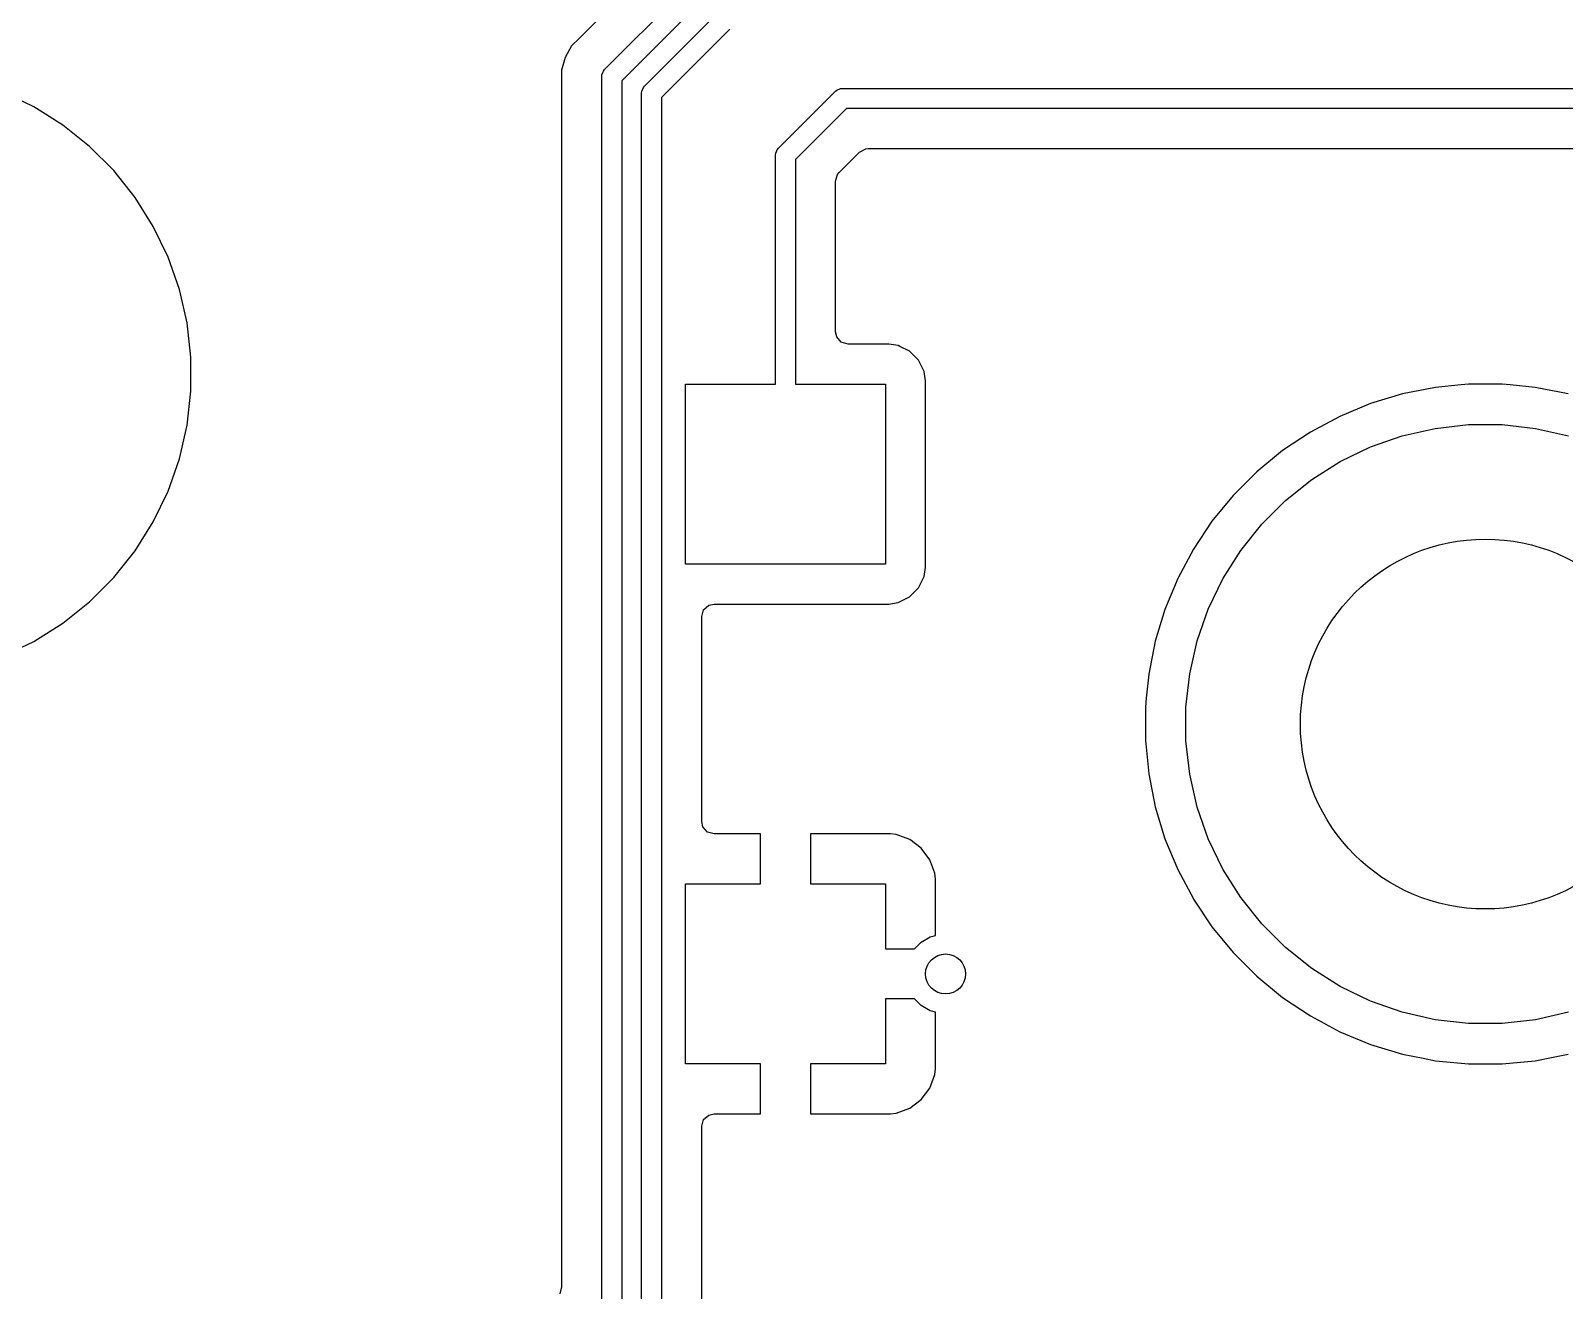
# Model space of a CAD drawing. Extents: x 0.71 to 7.56, y -5.16 to -0.79.
# Drawn here: x 3.561 to 4.165, y -2.861 to -2.365 of the extents above; entities that cross this region are included whole.
import ezdxf

# ---------------------------------------------------------------- set-up
doc = ezdxf.new("R2010")
doc.units = 0
doc.header["$MEASUREMENT"] = 0
doc.layers.add('BLACK', color=7, linetype='CONTINUOUS')

msp = doc.modelspace()

# ---------------------------------------------------------------- linework, layer by layer
at = {"layer": 'BLACK', "linetype": 'CONTINUOUS'}
for p, q in [((3.78698, -2.38006), (3.82536, -2.34168)), ((3.82977, -2.34841), (3.7937, -2.38448)), ((3.79472, -2.35002), (3.77698, -2.36777)), ((3.80273, -2.38659), (3.83188, -2.35743)), ((3.77698, -2.36777), (3.774, -2.37075)), ((3.77698, -2.36777), (3.77698, -2.36777)), ((3.77698, -2.36777), (3.77698, -2.36777)), ((3.8363, -2.36415), (3.80945, -2.391)), ((3.774, -2.37075), (3.7714, -2.37524)), ((3.7714, -2.37524), (3.77006, -2.38025)), ((3.77006, -2.38025), (3.77006, -2.8595)), ((3.78583, -2.38285), (3.7859, -2.38208)), ((3.78583, -2.86805), (3.78583, -2.38285)), ((3.7859, -2.38208), (3.78649, -2.38066)), ((3.78649, -2.38066), (3.78698, -2.38006)), ((3.7937, -2.38448), (3.7937, -2.86969)), ((3.56212, -2.39472), (3.54997, -2.38887)), ((3.80157, -2.38937), (3.80165, -2.3886)), ((3.80157, -2.91845), (3.80157, -2.38937)), ((3.80165, -2.3886), (3.80224, -2.38718)), ((3.80224, -2.38718), (3.80273, -2.38659)), ((3.80945, -2.391), (3.80945, -2.92008)), ((3.85548, -2.41101), (3.87788, -2.38862)), ((3.87788, -2.38862), (3.87847, -2.38813)), ((3.87847, -2.38813), (3.87989, -2.38754)), ((3.87989, -2.38754), (3.88066, -2.38746)), ((3.88066, -2.38746), (4.20081, -2.38746)), ((3.56432, -2.3961), (3.56212, -2.39472)), ((3.57354, -2.4019), (3.56432, -2.3961)), ((3.88229, -2.39534), (3.8622, -2.41543)), ((4.20081, -2.39534), (3.88229, -2.39534)), ((3.58409, -2.41031), (3.57354, -2.4019)), ((3.59363, -2.41985), (3.58409, -2.41031)), ((3.85433, -2.4138), (3.85441, -2.41303)), ((3.85433, -2.50394), (3.85433, -2.4138)), ((3.85441, -2.41303), (3.85499, -2.41161)), ((3.85499, -2.41161), (3.85548, -2.41101)), ((3.8622, -2.41543), (3.8622, -2.50394)), ((3.8794, -2.42053), (3.88739, -2.41254)), ((3.88739, -2.41254), (3.88981, -2.41122)), ((3.88981, -2.41122), (3.89085, -2.41111)), ((3.89085, -2.41111), (4.18016, -2.41111)), ((3.60204, -2.43039), (3.59363, -2.41985)), ((3.87797, -2.42398), (3.87875, -2.42134)), ((3.87875, -2.42134), (3.8794, -2.42053)), ((3.87797, -2.48329), (3.87797, -2.42398)), ((3.60922, -2.44181), (3.60204, -2.43039)), ((3.61507, -2.45397), (3.60922, -2.44181)), ((3.61952, -2.4667), (3.61507, -2.45397)), ((3.62253, -2.47985), (3.61952, -2.4667)), ((3.62404, -2.49326), (3.62253, -2.47985)), ((3.87841, -2.48532), (3.87797, -2.48329)), ((3.88021, -2.48739), (3.87841, -2.48532)), ((3.88285, -2.48817), (3.88021, -2.48739)), ((3.89888, -2.48817), (3.88285, -2.48817)), ((3.90257, -2.48875), (3.89888, -2.48817)), ((3.89888, -2.48817), (3.89888, -2.48817)), ((3.62404, -2.50674), (3.62404, -2.49326)), ((3.9033, -2.48913), (3.90257, -2.48875)), ((3.90702, -2.49102), (3.9033, -2.48913)), ((3.91055, -2.49455), (3.90702, -2.49102)), ((3.90702, -2.49102), (3.90702, -2.49102)), ((3.90702, -2.49102), (3.90702, -2.49102)), ((3.91282, -2.499), (3.91055, -2.49455)), ((3.91055, -2.49455), (3.91055, -2.49455)), ((3.91055, -2.49455), (3.91055, -2.49455)), ((3.91341, -2.5027), (3.91282, -2.499)), ((3.62253, -2.52015), (3.62404, -2.50674)), ((3.8189, -2.5748), (3.8189, -2.50394)), ((3.8189, -2.50394), (3.85433, -2.50394)), ((3.8622, -2.50394), (3.89764, -2.50394)), ((3.89764, -2.50394), (3.89764, -2.5748)), ((3.91341, -2.57604), (3.91341, -2.5027)), ((4.11419, -2.50521), (4.10129, -2.50777)), ((4.12433, -2.50421), (4.11419, -2.50521)), ((4.11419, -2.50521), (4.11419, -2.50521)), ((4.12728, -2.50392), (4.12433, -2.50421)), ((4.14044, -2.50392), (4.12728, -2.50392)), ((4.14363, -2.50423), (4.14044, -2.50392)), ((4.15353, -2.50521), (4.14363, -2.50423)), ((4.16643, -2.50777), (4.15353, -2.50521)), ((4.15353, -2.50521), (4.15353, -2.50521)), ((4.0887, -2.51159), (4.07655, -2.51663)), ((4.10129, -2.50777), (4.0887, -2.51159)), ((4.10129, -2.50777), (4.10129, -2.50777)), ((4.07655, -2.51663), (4.06495, -2.52283)), ((4.07655, -2.51663), (4.07655, -2.51663)), ((3.61952, -2.5333), (3.62253, -2.52015)), ((4.06495, -2.52283), (4.05401, -2.53013)), ((4.06495, -2.52283), (4.06495, -2.52283)), ((4.08866, -2.52868), (4.10116, -2.5243)), ((4.10116, -2.5243), (4.11407, -2.52135)), ((4.11407, -2.52135), (4.12724, -2.51987)), ((4.12724, -2.51987), (4.14048, -2.51987)), ((4.14048, -2.51987), (4.15364, -2.52135)), ((4.15364, -2.52135), (4.16656, -2.5243)), ((4.05401, -2.53013), (4.04384, -2.53848)), ((4.05401, -2.53013), (4.05401, -2.53013)), ((4.07673, -2.53442), (4.08866, -2.52868)), ((3.61507, -2.54603), (3.61952, -2.5333)), ((4.06551, -2.54147), (4.07673, -2.53442)), ((4.04384, -2.53848), (4.03454, -2.54778)), ((4.05516, -2.54973), (4.06551, -2.54147)), ((3.60922, -2.55819), (3.61507, -2.54603)), ((4.03454, -2.54778), (4.0262, -2.55795)), ((4.04579, -2.55909), (4.05516, -2.54973)), ((3.60204, -2.56961), (3.60922, -2.55819)), ((4.0262, -2.55795), (4.01889, -2.56888)), ((4.0262, -2.55795), (4.0262, -2.55795)), ((4.03753, -2.56945), (4.04579, -2.55909)), ((3.59363, -2.58015), (3.60204, -2.56961)), ((4.01889, -2.56889), (4.01269, -2.58049)), ((4.01889, -2.56888), (4.01889, -2.56889)), ((4.03049, -2.58066), (4.03753, -2.56945)), ((3.89764, -2.5748), (3.8189, -2.5748)), ((3.91282, -2.57974), (3.91341, -2.57604)), ((3.91341, -2.57604), (3.91341, -2.57604)), ((3.58409, -2.58969), (3.59363, -2.58015)), ((3.90702, -2.58772), (3.91055, -2.58419)), ((3.91055, -2.58419), (3.91282, -2.57974)), ((3.91282, -2.57974), (3.91282, -2.57974)), ((3.91282, -2.57974), (3.91282, -2.57974)), ((4.01269, -2.58049), (4.00765, -2.59264)), ((4.01269, -2.58049), (4.01269, -2.58049)), ((4.02474, -2.5926), (4.03049, -2.58066)), ((3.57354, -2.5981), (3.58409, -2.58969)), ((3.82599, -2.59281), (3.82807, -2.59101)), ((3.82807, -2.59101), (3.8301, -2.59057)), ((3.8301, -2.59057), (3.89888, -2.59057)), ((3.89888, -2.59057), (3.90257, -2.58999)), ((3.89888, -2.59057), (3.89888, -2.59057)), ((3.90257, -2.58999), (3.90702, -2.58772)), ((3.82522, -2.59545), (3.82599, -2.59281)), ((3.82522, -2.63122), (3.82522, -2.59545)), ((4.00765, -2.59264), (4.00384, -2.60523)), ((4.02036, -2.6051), (4.02474, -2.5926)), ((3.56212, -2.60528), (3.57354, -2.5981)), ((3.54997, -2.61113), (3.56212, -2.60528)), ((4.00384, -2.60523), (4.00127, -2.61813)), ((4.00384, -2.60523), (4.00384, -2.60523)), ((4.01742, -2.61801), (4.02036, -2.6051)), ((4.00127, -2.61813), (4.00033, -2.62765)), ((4.00127, -2.61813), (4.00127, -2.61813)), ((4.01593, -2.63117), (4.01742, -2.61801)), ((3.82522, -2.67622), (3.82522, -2.63122)), ((4.00033, -2.62765), (3.99998, -2.63122)), ((3.99998, -2.63122), (3.99998, -2.64437)), ((4.01593, -2.64442), (4.01593, -2.63117)), ((3.99998, -2.64437), (4.0001, -2.64557)), ((4.0001, -2.64557), (4.00127, -2.65746)), ((4.01742, -2.65758), (4.01593, -2.64442)), ((4.00127, -2.65746), (4.00127, -2.65746)), ((4.00127, -2.65746), (4.00384, -2.67036)), ((4.02036, -2.67049), (4.01742, -2.65758)), ((4.00384, -2.67036), (4.00384, -2.67036)), ((4.00384, -2.67036), (4.00765, -2.68295)), ((4.02474, -2.68299), (4.02036, -2.67049)), ((3.82566, -2.67825), (3.82522, -2.67622)), ((3.82746, -2.68033), (3.82566, -2.67825)), ((3.8301, -2.6811), (3.82746, -2.68033)), ((3.84843, -2.6811), (3.8301, -2.6811)), ((3.84843, -2.70079), (3.84843, -2.6811)), ((3.89952, -2.6811), (3.86811, -2.6811)), ((3.86811, -2.6811), (3.86811, -2.70079)), ((3.90187, -2.68135), (3.89952, -2.6811)), ((3.90717, -2.68333), (3.90187, -2.68135)), ((3.90187, -2.68135), (3.90187, -2.68135)), ((3.9117, -2.68672), (3.90717, -2.68333)), ((3.90717, -2.68333), (3.90717, -2.68333)), ((3.91509, -2.69126), (3.9117, -2.68672)), ((3.9117, -2.68672), (3.9117, -2.68672)), ((4.00765, -2.68295), (4.01269, -2.6951)), ((4.03049, -2.69493), (4.02474, -2.68299)), ((3.91707, -2.69656), (3.91509, -2.69126)), ((3.91509, -2.69126), (3.91509, -2.69126)), ((3.91732, -2.6989), (3.91707, -2.69656)), ((3.91707, -2.69656), (3.91707, -2.69656)), ((3.91732, -2.72111), (3.91732, -2.6989)), ((3.91732, -2.6989), (3.91732, -2.6989)), ((4.01269, -2.6951), (4.01269, -2.6951)), ((4.01269, -2.6951), (4.01889, -2.7067)), ((4.03753, -2.70614), (4.03049, -2.69493)), ((3.8189, -2.77165), (3.8189, -2.70079)), ((3.8189, -2.70079), (3.84843, -2.70079)), ((3.86811, -2.70079), (3.89764, -2.70079)), ((3.89764, -2.70079), (3.89764, -2.72638)), ((4.04579, -2.7165), (4.03753, -2.70614)), ((4.01889, -2.7067), (4.01889, -2.70671)), ((4.01889, -2.70671), (4.0262, -2.71764)), ((4.0262, -2.71764), (4.0262, -2.71764)), ((4.0262, -2.71764), (4.03454, -2.72781)), ((4.05516, -2.72586), (4.04579, -2.7165)), ((3.90902, -2.72638), (3.91167, -2.72373)), ((3.91167, -2.72373), (3.91523, -2.72167)), ((3.91523, -2.72167), (3.91732, -2.72111)), ((3.89764, -2.72638), (3.90902, -2.72638)), ((4.03454, -2.72781), (4.04384, -2.73711)), ((4.06551, -2.73412), (4.05516, -2.72586)), ((4.07673, -2.74117), (4.06551, -2.73412)), ((4.04384, -2.73711), (4.04384, -2.73711)), ((4.04384, -2.73711), (4.04384, -2.73711)), ((4.04384, -2.73711), (4.05401, -2.74546)), ((4.08866, -2.74691), (4.07673, -2.74117)), ((3.90902, -2.74606), (3.89764, -2.74606)), ((3.89764, -2.74606), (3.89764, -2.77165)), ((3.91167, -2.74871), (3.90902, -2.74606)), ((4.05401, -2.74546), (4.06495, -2.75276)), ((4.10116, -2.75129), (4.08866, -2.74691)), ((3.91523, -2.75077), (3.91167, -2.74871)), ((3.91732, -2.75133), (3.91523, -2.75077)), ((3.91732, -2.77354), (3.91732, -2.75133)), ((4.06495, -2.75276), (4.06495, -2.75276)), ((4.06495, -2.75276), (4.06495, -2.75276)), ((4.06495, -2.75276), (4.07655, -2.75897)), ((4.11407, -2.75424), (4.10116, -2.75129)), ((4.12724, -2.75572), (4.11407, -2.75424)), ((4.15364, -2.75424), (4.14048, -2.75572)), ((4.16656, -2.75129), (4.15364, -2.75424)), ((4.07655, -2.75897), (4.07655, -2.75897)), ((4.07655, -2.75897), (4.07655, -2.75897)), ((4.07655, -2.75897), (4.0887, -2.764)), ((4.14048, -2.75572), (4.12724, -2.75572)), ((4.0887, -2.764), (4.10129, -2.76782)), ((3.84843, -2.77165), (3.8189, -2.77165)), ((3.84843, -2.79134), (3.84843, -2.77165)), ((3.89764, -2.77165), (3.86811, -2.77165)), ((3.86811, -2.77165), (3.86811, -2.79134)), ((4.10129, -2.76782), (4.10129, -2.76782)), ((4.10129, -2.76782), (4.10129, -2.76782)), ((4.10129, -2.76782), (4.10129, -2.76782)), ((4.10129, -2.76782), (4.10938, -2.76943)), ((4.10938, -2.76943), (4.11419, -2.77038)), ((4.11419, -2.77038), (4.12728, -2.77167)), ((4.12728, -2.77167), (4.12728, -2.77167)), ((4.12728, -2.77167), (4.14044, -2.77167)), ((4.14044, -2.77167), (4.15353, -2.77038)), ((4.14044, -2.77167), (4.14044, -2.77167)), ((4.15353, -2.77038), (4.15991, -2.76911)), ((4.15991, -2.76911), (4.16643, -2.76782)), ((3.91509, -2.78118), (3.91707, -2.77588)), ((3.91707, -2.77588), (3.91732, -2.77354)), ((3.91707, -2.77588), (3.91707, -2.77588)), ((3.91732, -2.77354), (3.91732, -2.77354)), ((3.9117, -2.78572), (3.91509, -2.78118)), ((3.91509, -2.78118), (3.91509, -2.78118)), ((3.90187, -2.79109), (3.90717, -2.78911)), ((3.90717, -2.78911), (3.9117, -2.78572)), ((3.90717, -2.78911), (3.90717, -2.78911)), ((3.9117, -2.78572), (3.9117, -2.78572)), ((3.82522, -2.79622), (3.82599, -2.79358)), ((3.82522, -2.90736), (3.82522, -2.79622)), ((3.82599, -2.79358), (3.82807, -2.79178)), ((3.82807, -2.79178), (3.8301, -2.79134)), ((3.8301, -2.79134), (3.84843, -2.79134)), ((3.86811, -2.79134), (3.89952, -2.79134)), ((3.89952, -2.79134), (3.90187, -2.79109)), ((3.89952, -2.79134), (3.89952, -2.79134)), ((3.90187, -2.79109), (3.90187, -2.79109)), ((3.77006, -2.8595), (3.76928, -2.86214))]:
    msp.add_line(p, q, dxfattribs=at)
at = {"layer": 'BLACK'}
for centre, radius in [((4.13386, -2.6378), 0.07283), ((3.92126, -2.73622), 0.00787)]:
    msp.add_circle(centre, radius, dxfattribs=at)

doc.saveas('drawing.dxf')
